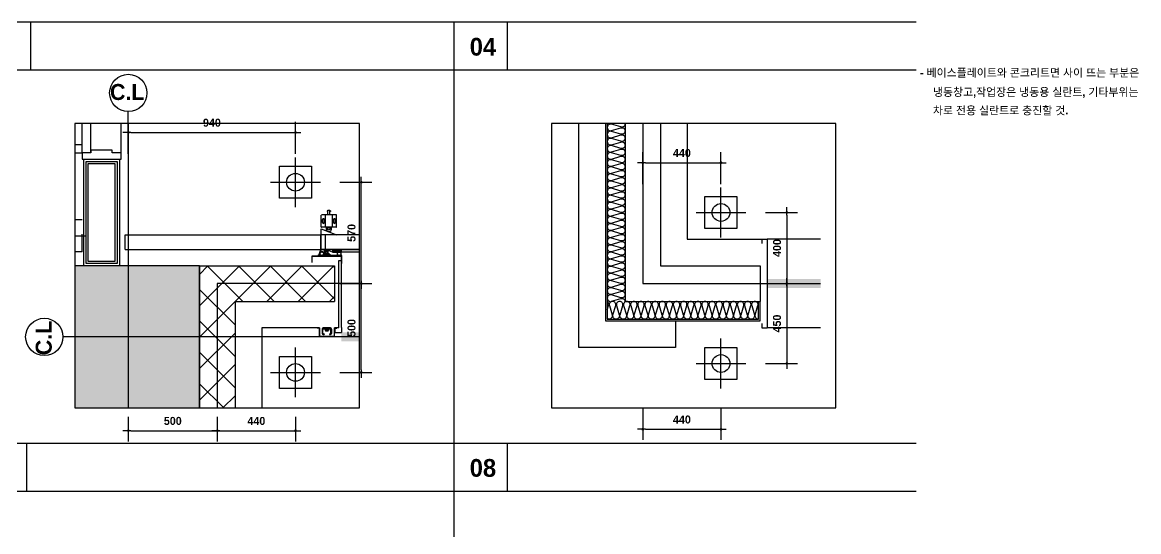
# Model space of a CAD drawing. Extents: x 300 to 49993, y 307 to 8617.
# Drawn here: x 31114 to 37393, y 4821 to 7687 of the extents above; entities that cross this region are included whole.
import ezdxf
from ezdxf.enums import TextEntityAlignment as Align

# ---------------------------------------------------------------- set-up
doc = ezdxf.new("R2010")
doc.units = 0
doc.header["$LTSCALE"] = 400
doc.header["$MEASUREMENT"] = 0
doc.header["$PDSIZE"] = -5
for name, pattern in [('CEN', [62, 60, -1, 0, -1]), ('HID', [0.5, 0.25, -0.25]), ('XR-평면도$0$DIVIDE', [1.25, 0.5, -0.25, 0, -0.25, 0, -0.25]), ('XR-평면도$0$HA01', [1.5, 0.75, -0.75])]:
    doc.linetypes.add(name, pattern=pattern)
doc.layers.get('Defpoints').update_dxf_attribs({"color": 161, "linetype": 'CONTINUOUS'})
for name, color, linetype in [('$RECOVER_210316183841-0', 7, 'CONTINUOUS'), ('0DOOR', 4, 'CONTINUOUS'), ('0FURN1', 8, 'HID'), ('0INSL2', 8, 'CONTINUOUS'), ('3BLOC', 3, 'CONTINUOUS'), ('AA-BOLLARD', 6, 'CONTINUOUS'), ('AA-STEL-1', 3, 'CONTINUOUS'), ('CEN', 1, 'CEN'), ('COL', 2, 'CONTINUOUS'), ('col-so', 253, 'CONTINUOUS'), ('DIM', 7, 'CONTINUOUS'), ('ELE2', 4, 'CONTINUOUS'), ('HAT', 5, 'CONTINUOUS'), ('sdim', 4, 'CONTINUOUS'), ('SGB', 6, 'CONTINUOUS'), ('SYM', 7, 'CONTINUOUS'), ('T1', 2, 'CONTINUOUS'), ('TEXT', 3, 'CONTINUOUS'), ('지하저온단열(내벽100)', 171, 'CONTINUOUS'), ('충돌방지대', 6, 'CONTINUOUS')]:
    doc.layers.add(name, color=color, linetype=linetype)
doc.layers.add('K', color=161, linetype='CONTINUOUS', plot=False)
doc.styles.add('2020음성 1차', font='나눔고딕Bold.ttf')
doc.dimstyles.new('NDIM(SUB)', dxfattribs={"dimscale": 100, "dimtxt": 1.5, "dimasz": 0.5, "dimexe": 2, "dimexo": 2, "dimgap": 1, "dimtad": 1, "dimdec": 0, "dimdsep": 46, "dimlunit": 6, "dimtxsty": '2020음성 1차', "dimblk1": '_RXDOT', "dimblk2": '_RXDOT', "dimsah": 1, "dimcen": 3, "dimdle": 3, "dimclrd": 7, "dimclre": 7, "dimclrt": 3, "dimadec": 0, "dimazin": 0, "dimtfac": 1, "dimtdec": 0, "dimtix": 1, "dimtmove": 2, "dimatfit": 3, "dimfxl": 1, "dimtolj": 1, "dimtzin": 0, "dimarcsym": 0})

# ---------------------------------------------------------------- blocks, each defined once
blk = doc.blocks.new('_RXDOT')
at = {"layer": '$RECOVER_210316183841-0', "color": 0, "linetype": 'ByBlock'}
blk.add_line((-1, 0), (2, 0), dxfattribs=at)
at = {"layer": '$RECOVER_210316183841-0', "color": 0, "linetype": 'ByBlock', "const_width": 0.5}
blk.add_lwpolyline([(-0.25, 0, 1), (0.25, 0, 1)], format="xyb", close=True, dxfattribs=at)
blk = doc.blocks.new('*D71')
at = {"layer": 'Defpoints', "color": 0}
for p in [(32210.3, 5527.2), (32650.6, 5527.2), (32650.6, 5389.2)]:
    blk.add_point(p, dxfattribs=at)
at = {"layer": 'DIM', "color": 7, "lineweight": -2}
for p, q in [((32210.3, 5467.2), (32210.3, 5329.2)), ((32650.6, 5467.2), (32650.6, 5329.2)), ((32225.3, 5389.2), (32635.6, 5389.2))]:
    blk.add_line(p, q, dxfattribs=at)
at = {"layer": 'DIM', "color": 7, "linetype": 'ByBlock', "lineweight": -2, "xscale": 15, "yscale": 15, "zscale": 15, "rotation": 180}
blk.add_blockref('_RXDOT', (32210.3, 5389.2), dxfattribs=at)
at = {"layer": 'DIM', "color": 7, "linetype": 'ByBlock', "lineweight": -2, "xscale": 15, "yscale": 15, "zscale": 15}
blk.add_blockref('_RXDOT', (32650.6, 5389.2), dxfattribs=at)
at = {"layer": 'DIM', "color": 3, "insert": (32430.4, 5443.9), "char_height": 45, "attachment_point": 5, "style": '2020음성 1차'}
blk.add_mtext('\\A1;440', dxfattribs=at)
blk = doc.blocks.new('*D72')
at = {"layer": 'Defpoints', "color": 0}
for p in [(32840.6, 6217.2), (33020.6, 6217.2), (32840.6, 5717.2)]:
    blk.add_point(p, dxfattribs=at)
at = {"layer": 'DIM', "color": 7, "lineweight": -2}
for p, q in [((32900.6, 6217.2), (33080.6, 6217.2)), ((33020.6, 5732.2), (33020.6, 6202.2)), ((32900.6, 5717.2), (33080.6, 5717.2))]:
    blk.add_line(p, q, dxfattribs=at)
at = {"layer": 'DIM', "color": 7, "linetype": 'ByBlock', "lineweight": -2, "xscale": 15, "yscale": 15, "zscale": 15}
for p, rotation in [((33020.6, 6217.2), 90), ((33020.6, 5717.2), 270)]:
    blk.add_blockref('_RXDOT', p, dxfattribs=dict(at, rotation=rotation))
at = {"layer": 'DIM', "color": 3, "insert": (32965.9, 5967.2), "char_height": 45, "attachment_point": 5, "rotation": 90, "style": '2020음성 1차'}
blk.add_mtext('\\A1;500', dxfattribs=at)
blk = doc.blocks.new('*D73')
at = {"layer": 'Defpoints', "color": 0}
for p in [(32840.6, 6787.2), (33020.6, 6787.2), (32840.6, 6217.2)]:
    blk.add_point(p, dxfattribs=at)
at = {"layer": 'DIM', "color": 7, "lineweight": -2}
for p, q in [((32900.6, 6787.2), (33080.6, 6787.2)), ((33020.6, 6232.2), (33020.6, 6772.2)), ((32900.6, 6217.2), (33080.6, 6217.2))]:
    blk.add_line(p, q, dxfattribs=at)
at = {"layer": 'DIM', "color": 7, "linetype": 'ByBlock', "lineweight": -2, "xscale": 15, "yscale": 15, "zscale": 15}
for p, rotation in [((33020.6, 6787.2), 90), ((33020.6, 6217.2), 270)]:
    blk.add_blockref('_RXDOT', p, dxfattribs=dict(at, rotation=rotation))
at = {"layer": 'DIM', "color": 3, "insert": (32965.9, 6502.2), "char_height": 45, "attachment_point": 5, "rotation": 90, "style": '2020음성 1차'}
blk.add_mtext('\\A1;570', dxfattribs=at)
blk = doc.blocks.new('*D74')
at = {"layer": 'Defpoints', "color": 0}
for p in [(31710.3, 5527.2), (32210.3, 5527.2), (32210.3, 5389.2)]:
    blk.add_point(p, dxfattribs=at)
at = {"layer": 'DIM', "color": 7, "lineweight": -2}
for p, q in [((31710.3, 5467.2), (31710.3, 5329.2)), ((32210.3, 5467.2), (32210.3, 5329.2)), ((31725.3, 5389.2), (32195.3, 5389.2))]:
    blk.add_line(p, q, dxfattribs=at)
at = {"layer": 'DIM', "color": 7, "linetype": 'ByBlock', "lineweight": -2, "xscale": 15, "yscale": 15, "zscale": 15, "rotation": 180}
blk.add_blockref('_RXDOT', (31710.3, 5389.2), dxfattribs=at)
at = {"layer": 'DIM', "color": 7, "linetype": 'ByBlock', "lineweight": -2, "xscale": 15, "yscale": 15, "zscale": 15}
blk.add_blockref('_RXDOT', (32210.3, 5389.2), dxfattribs=at)
at = {"layer": 'DIM', "color": 3, "insert": (31960.3, 5444), "char_height": 45, "attachment_point": 5, "style": '2020음성 1차'}
blk.add_mtext('\\A1;500', dxfattribs=at)
blk = doc.blocks.new('*D75')
at = {"layer": 'Defpoints', "color": 0}
for p in [(32650.6, 7067.2), (31710.3, 6887.2), (32650.6, 6887.2)]:
    blk.add_point(p, dxfattribs=at)
at = {"layer": 'DIM', "color": 7, "lineweight": -2}
for p, q in [((31710.3, 6947.2), (31710.3, 7127.2)), ((32650.6, 6947.2), (32650.6, 7127.2)), ((31725.3, 7067.2), (32635.6, 7067.2))]:
    blk.add_line(p, q, dxfattribs=at)
at = {"layer": 'DIM', "color": 7, "linetype": 'ByBlock', "lineweight": -2, "xscale": 15, "yscale": 15, "zscale": 15, "rotation": 180}
blk.add_blockref('_RXDOT', (31710.3, 7067.2), dxfattribs=at)
at = {"layer": 'DIM', "color": 7, "linetype": 'ByBlock', "lineweight": -2, "xscale": 15, "yscale": 15, "zscale": 15}
blk.add_blockref('_RXDOT', (32650.6, 7067.2), dxfattribs=at)
at = {"layer": 'DIM', "color": 3, "insert": (32180.4, 7122.1), "char_height": 45, "attachment_point": 5, "style": '2020음성 1차'}
blk.add_mtext('\\A1;940', dxfattribs=at)
blk = doc.blocks.new('*D76')
at = {"layer": 'Defpoints', "color": 0}
for p in [(34604.3, 5577.2), (35043.9, 5577.2), (35043.9, 5397.2)]:
    blk.add_point(p, dxfattribs=at)
at = {"layer": 'DIM', "color": 7, "lineweight": -2}
for p, q in [((34604.3, 5517.2), (34604.3, 5337.2)), ((35043.9, 5517.2), (35043.9, 5337.2)), ((34619.3, 5397.2), (35028.9, 5397.2))]:
    blk.add_line(p, q, dxfattribs=at)
at = {"layer": 'DIM', "color": 7, "linetype": 'ByBlock', "lineweight": -2, "xscale": 15, "yscale": 15, "zscale": 15, "rotation": 180}
blk.add_blockref('_RXDOT', (34604.3, 5397.2), dxfattribs=at)
at = {"layer": 'DIM', "color": 7, "linetype": 'ByBlock', "lineweight": -2, "xscale": 15, "yscale": 15, "zscale": 15}
blk.add_blockref('_RXDOT', (35043.9, 5397.2), dxfattribs=at)
at = {"layer": 'DIM', "color": 3, "insert": (34824.1, 5451.9), "char_height": 45, "attachment_point": 5, "style": '2020음성 1차'}
blk.add_mtext('\\A1;440', dxfattribs=at)
blk = doc.blocks.new('*D77')
at = {"layer": 'Defpoints', "color": 0}
for p in [(35233.9, 6217.2), (35233.9, 5767.2), (35413.9, 5767.2)]:
    blk.add_point(p, dxfattribs=at)
at = {"layer": 'DIM', "color": 7, "lineweight": -2}
for p, q in [((35293.9, 6217.2), (35473.9, 6217.2)), ((35413.9, 6202.2), (35413.9, 5782.2)), ((35293.9, 5767.2), (35473.9, 5767.2))]:
    blk.add_line(p, q, dxfattribs=at)
at = {"layer": 'DIM', "color": 7, "linetype": 'ByBlock', "lineweight": -2, "xscale": 15, "yscale": 15, "zscale": 15}
for p, rotation in [((35413.9, 6217.2), 90), ((35413.9, 5767.2), 270)]:
    blk.add_blockref('_RXDOT', p, dxfattribs=dict(at, rotation=rotation))
at = {"layer": 'DIM', "color": 3, "insert": (35359.2, 5992.2), "char_height": 45, "attachment_point": 5, "rotation": 90, "style": '2020음성 1차'}
blk.add_mtext('\\A1;450', dxfattribs=at)
blk = doc.blocks.new('*D78')
at = {"layer": 'Defpoints', "color": 0}
for p in [(35233.9, 6617.2), (35233.9, 6217.2), (35413.9, 6217.2)]:
    blk.add_point(p, dxfattribs=at)
at = {"layer": 'DIM', "color": 7, "lineweight": -2}
for p, q in [((35293.9, 6617.2), (35473.9, 6617.2)), ((35413.9, 6602.2), (35413.9, 6232.2)), ((35293.9, 6217.2), (35473.9, 6217.2))]:
    blk.add_line(p, q, dxfattribs=at)
at = {"layer": 'DIM', "color": 7, "linetype": 'ByBlock', "lineweight": -2, "xscale": 15, "yscale": 15, "zscale": 15}
for p, rotation in [((35413.9, 6617.2), 90), ((35413.9, 6217.2), 270)]:
    blk.add_blockref('_RXDOT', p, dxfattribs=dict(at, rotation=rotation))
at = {"layer": 'DIM', "color": 3, "insert": (35359.3, 6417.2), "char_height": 45, "attachment_point": 5, "rotation": 90, "style": '2020음성 1차'}
blk.add_mtext('\\A1;400', dxfattribs=at)
blk = doc.blocks.new('*D79')
at = {"layer": 'Defpoints', "color": 0}
for p in [(35043.9, 6897.2), (34604.3, 6717.2), (35043.9, 6717.2)]:
    blk.add_point(p, dxfattribs=at)
at = {"layer": 'DIM', "color": 7, "lineweight": -2}
for p, q in [((34604.3, 6777.2), (34604.3, 6957.2)), ((35043.9, 6777.2), (35043.9, 6957.2)), ((34619.3, 6897.2), (35028.9, 6897.2))]:
    blk.add_line(p, q, dxfattribs=at)
at = {"layer": 'DIM', "color": 7, "linetype": 'ByBlock', "lineweight": -2, "xscale": 15, "yscale": 15, "zscale": 15, "rotation": 180}
blk.add_blockref('_RXDOT', (34604.3, 6897.2), dxfattribs=at)
at = {"layer": 'DIM', "color": 7, "linetype": 'ByBlock', "lineweight": -2, "xscale": 15, "yscale": 15, "zscale": 15}
blk.add_blockref('_RXDOT', (35043.9, 6897.2), dxfattribs=at)
at = {"layer": 'DIM', "color": 3, "insert": (34824.1, 6951.9), "char_height": 45, "attachment_point": 5, "style": '2020음성 1차'}
blk.add_mtext('\\A1;440', dxfattribs=at)
blk = doc.blocks.new('b01')
at = {"layer": 'AA-BOLLARD', "color": 5}
blk.add_lwpolyline([(0, 180), (180, 180), (180, 0), (0, 0), (0, 180)], dxfattribs=at)
at = {"layer": 'AA-BOLLARD'}
blk.add_circle((90, 90), 50, dxfattribs=at)

msp = doc.modelspace()

# ---------------------------------------------------------------- hatches: boundary and pattern name
at = {"layer": 'col-so', "transparency": 33554687}
h = msp.add_hatch(color=256, dxfattribs=at)
h.dxf.hatch_style = 1
h.paths.add_polyline_path([(32110.3, 6317.2), (31410.3, 6317.2), (31410.3, 5517.2), (32110.3, 5517.2)])

# ---------------------------------------------------------------- linework, layer by layer
at = {"layer": '0DOOR'}
for p, q in [((31450.3, 6952.2), (31450.3, 7117.2)), ((31500.3, 6952.2), (31500.3, 7117.2)), ((31670.3, 6952.2), (31670.3, 7117.2))]:
    msp.add_line(p, q, dxfattribs=at)
at = {"layer": '0DOOR', "color": 8}
for p, q in [((32795.5, 6540.9), (32795.5, 6602)), ((32879.4, 6603.6), (32797.1, 6603.6)), ((32818.5, 6540.9), (32818.5, 6603.6)), ((32828.4, 6625.6), (32828.4, 6623.1)), ((32832.5, 6625.6), (32828.4, 6625.6)), ((32832.5, 6623.1), (32828.4, 6623.1)), ((32832.5, 6603.6), (32832.5, 6628.3)), ((32844, 6628.3), (32832.5, 6628.3)), ((32844, 6603.6), (32844, 6628.3)), ((32848.2, 6625.6), (32844, 6625.6)), ((32848.2, 6623.1), (32844, 6623.1)), ((32848.2, 6625.6), (32848.2, 6623.1)), ((32858, 6540.9), (32858, 6603.6)), ((32881.1, 6540.9), (32881.1, 6602)), ((32795.5, 6535.3), (32795.5, 6540.9)), ((32879.4, 6533.7), (32797.1, 6533.7)), ((32802, 6561.2), (32802, 6576.9)), ((32812.7, 6561.2), (32812.7, 6576.9)), ((32818.5, 6533.7), (32818.5, 6540.9)), ((32828, 6530.6), (32828, 6533.7)), ((32848.6, 6530.6), (32848.6, 6533.7)), ((32858, 6533.7), (32858, 6540.9)), ((32863.8, 6561.2), (32863.8, 6576.9)), ((32874.5, 6561.2), (32874.5, 6576.9)), ((32881.1, 6535.3), (32881.1, 6540.9)), ((31693.2, 6409.7), (31693.2, 6492.1)), ((31693.2, 6492.1), (32793.5, 6492.1)), ((33010.3, 6492.1), (32793.5, 6492.1)), ((32793.5, 6409.7), (32793.5, 6492.1)), ((33010.3, 6491.4), (32793.5, 6491.4)), ((32794.1, 6410.4), (32794.1, 6492.1)), ((32795.9, 6525), (32881.5, 6492.1)), ((32795.9, 6492.1), (32795.9, 6525)), ((32818.8, 6410.4), (32818.8, 6491.4)), ((31693.2, 6409.7), (32791.8, 6409.7)), ((32791.9, 6418), (32791.9, 6409.7)), ((32793.4, 6418), (32791.9, 6418)), ((32793.4, 6418), (32793.4, 6409.7)), ((32793.5, 6409.7), (33010.3, 6409.7)), ((32794.1, 6410.4), (33010.3, 6410.4)), ((32858.6, 6393.9), (32831.3, 6405.5)), ((32858.6, 6409.7), (32858.6, 6397.2)), ((32860.3, 6398.8), (32860.3, 6409.7)), ((32903.9, 6401.3), (32903.9, 6409.7)), ((32909.7, 6409.6), (32905, 6409.6)), ((32905, 6409.6), (32905, 6407)), ((32905, 6407), (32906.2, 6407)), ((32906.2, 6407), (32906.2, 6407.9)), ((32906.2, 6407.9), (32908.2, 6407.9)), ((32908, 6407.9), (32906.4, 6407.9)), ((32906.4, 6407.9), (32906.4, 6403.8)), ((32908, 6394.7), (32908, 6407.9)), ((32908.2, 6407.9), (32908.2, 6394.5)), ((32909.7, 6392.9), (32909.7, 6409.6)), ((32743.6, 6335.2), (32743.6, 6372.9)), ((32743.6, 6372.9), (32909.6, 6372.9)), ((32744.3, 6335.2), (32744.3, 6372.3)), ((32744.3, 6372.3), (32909, 6372.3)), ((32778.8, 6377.7), (32775.7, 6373)), ((32778.3, 6375), (32780.8, 6375)), ((32778.3, 6375), (32780.8, 6375)), ((32778.3, 6375), (32778.3, 6372.9)), ((32778.8, 6377.7), (32781.5, 6377.7)), ((32781.8, 6372.9), (32780.5, 6373.5)), ((32782.3, 6375), (32788.3, 6375.1)), ((32782.3, 6375), (32788.3, 6375.1)), ((32783.1, 6377.7), (32787.8, 6377.7)), ((32784.8, 6375), (32793, 6375)), ((32784.8, 6375), (32784.8, 6372.9)), ((32784.8, 6374.8), (32788.3, 6374.8)), ((32784.8, 6374.6), (32788.3, 6374.6)), ((32784.8, 6374.3), (32788.3, 6374.3)), ((32784.8, 6374.1), (32788.3, 6374.1)), ((32784.8, 6373.8), (32788.3, 6373.8)), ((32784.8, 6373.6), (32788.3, 6373.6)), ((32784.8, 6373.3), (32788.3, 6373.3)), ((32784.8, 6373.1), (32818.6, 6373)), ((32787.8, 6377.7), (32792.4, 6375)), ((32788.3, 6375.1), (32792.4, 6375)), ((32788.3, 6375.1), (32818.6, 6375)), ((32788.3, 6374.8), (32818.6, 6374.7)), ((32788.3, 6374.6), (32818.6, 6374.5)), ((32788.3, 6374.3), (32818.6, 6374.3)), ((32788.3, 6374.1), (32818.6, 6374)), ((32788.3, 6373.8), (32818.6, 6373.8)), ((32788.3, 6373.6), (32818.6, 6373.5)), ((32788.3, 6373.3), (32818.6, 6373.3)), ((32803.7, 6375), (32818.6, 6375)), ((32890.5, 6375), (32803.9, 6375)), ((32888.2, 6375.7), (32806.4, 6375.7)), ((32806.4, 6375.7), (32806.4, 6375)), ((32815.2, 6397), (32810.2, 6382.3)), ((32843.2, 6382.3), (32810.2, 6382.3)), ((32810.2, 6382.3), (32810.2, 6375.7)), ((32817, 6375.7), (32817, 6376.9)), ((32817, 6376.5), (32836.8, 6376.5)), ((32817.8, 6377.7), (32836, 6377.7)), ((32818.3, 6377.7), (32818.3, 6386)), ((32818.6, 6375), (32818.6, 6372.9)), ((32819.1, 6386.8), (32834.7, 6386.8)), ((32822.4, 6386), (32822.4, 6377.7)), ((32830.8, 6397), (32835.8, 6382.3)), ((32831.4, 6386), (32831.4, 6377.7)), ((32835.5, 6377.7), (32835.5, 6386)), ((32836.8, 6375.7), (32836.8, 6376.9)), ((32843.2, 6382.3), (32843.2, 6375.7)), ((32858.6, 6397.2), (32858.6, 6393.9)), ((32903.9, 6401.3), (32860.3, 6401.3)), ((32862.8, 6393.1), (32877.6, 6393.1)), ((32875.9, 6394.7), (32864.4, 6394.7)), ((32886.6, 6396.3), (32875.9, 6396.3)), ((32875.9, 6396.3), (32875.9, 6394.7)), ((32890.7, 6375), (32875.9, 6375)), ((32875.9, 6375), (32875.9, 6372.9)), ((32909.6, 6374.8), (32875.9, 6374.8)), ((32909.6, 6374.5), (32875.9, 6374.5)), ((32909.6, 6374.3), (32875.9, 6374.3)), ((32909.6, 6374), (32875.9, 6374)), ((32909.6, 6373.8), (32875.9, 6373.8)), ((32909.6, 6373.5), (32875.9, 6373.5)), ((32909.6, 6373.3), (32875.9, 6373.3)), ((32909.6, 6373), (32875.9, 6373)), ((32875.9, 6372.9), (32909.6, 6372.9)), ((32877.6, 6393.1), (32877.6, 6394.7)), ((32877.6, 6394.7), (32885, 6394.7)), ((32885, 6394.7), (32885, 6393.1)), ((32885, 6393.1), (32903.1, 6393.1)), ((32886.6, 6394.7), (32886.6, 6396.3)), ((32901.5, 6394.7), (32886.6, 6394.7)), ((32888.2, 6375.7), (32888.2, 6375)), ((32894.1, 6347.6), (32909, 6347.6)), ((32894.1, 5967.2), (32894.1, 6347.6)), ((32909.6, 6375), (32901.4, 6375)), ((32903.9, 6401.3), (32901.5, 6401.3)), ((32901.5, 6401.3), (32901.5, 6394.7)), ((32910.3, 6375.7), (32902.3, 6375.7)), ((32902.3, 6375.7), (32902.3, 6375)), ((32903.1, 6393.1), (32903.1, 6399.6)), ((32903.1, 6399.6), (32906.4, 6399.6)), ((32904.3, 6397.6), (32904.1, 6394.5)), ((32904.1, 6392.9), (32904.1, 6394.5)), ((32904.1, 6392.9), (32909.7, 6392.9)), ((32906, 6397.6), (32904.3, 6397.6)), ((32906, 6397.6), (32906.2, 6394.5)), ((32908.2, 6394.5), (32906.2, 6394.5)), ((32906.4, 6399.6), (32906.4, 6394.7)), ((32906.4, 6394.7), (32908, 6394.7)), ((32909, 5970.4), (32909, 6372.3)), ((32909.6, 6372.9), (32909.6, 6375)), ((32909.6, 5970.4), (32909.6, 6372.9)), ((33010.3, 6393.1), (32909.7, 6393.1)), ((32910.3, 6372.9), (32910.3, 6375.7)), ((32910.3, 6330.4), (32910.3, 6372.9)), ((32894.1, 5967.2), (32894.1, 6335.2)), ((32910.3, 6330.4), (32909.6, 6330.4)), ((32771.7, 5967.2), (32771.7, 5966.4)), ((32784.9, 5967.2), (32771.7, 5967.2)), ((32784.1, 5966.4), (32771.7, 5966.4)), ((32784.1, 5966.4), (32784.1, 5920.1)), ((32784.9, 5967.2), (32784.9, 5920.1)), ((32847.1, 5967.2), (32806.7, 5967.2)), ((32870, 5920.1), (32870, 5967.2)), ((32894.1, 5967.2), (32870, 5967.2)), ((32870.8, 5966.4), (32883.2, 5966.4)), ((32870.8, 5920.1), (32870.8, 5966.4)), ((32871.2, 5966.4), (32871.2, 5941.9)), ((32871.9, 5966.4), (32871.9, 5942.5)), ((32883.2, 5966.4), (32883.2, 5967.2)), ((32909, 5970.4), (32909, 5942.5)), ((32909.6, 5970.4), (32909.6, 5941.9)), ((32784.1, 5920.1), (32870.8, 5920.1)), ((32784.9, 5920.9), (32870, 5920.9)), ((32800.1, 5960.7), (32800.1, 5936.8)), ((32804.3, 5938.4), (32804.3, 5959)), ((32806.7, 5930.2), (32812.5, 5930.2)), ((32808.4, 5963.1), (32845.4, 5963.1)), ((32808.4, 5934.3), (32812.5, 5934.3)), ((32812.5, 5934.3), (32812.5, 5930.2)), ((32817, 5963.1), (32817, 5961.9)), ((32817, 5962.3), (32836.8, 5962.3)), ((32817.8, 5961.1), (32836, 5961.1)), ((32818.3, 5961.1), (32818.3, 5952.8)), ((32819.1, 5952), (32834.7, 5952)), ((32822.4, 5952.8), (32822.4, 5961.1)), ((32831.4, 5952.8), (32831.4, 5961.1)), ((32835.5, 5961.1), (32835.5, 5952.8)), ((32836.8, 5963.1), (32836.8, 5961.9)), ((32841.3, 5934.3), (32845.4, 5934.3)), ((32841.3, 5934.3), (32841.3, 5930.2)), ((32841.3, 5930.2), (32847.1, 5930.2)), ((32849.5, 5938.4), (32849.5, 5959)), ((32853.7, 5960.7), (32853.7, 5936.8)), ((32871.2, 5941.9), (32909.6, 5941.9)), ((32871.9, 5942.5), (32909, 5942.5))]:
    msp.add_line(p, q, dxfattribs=at)
at = {"layer": '0DOOR', "color": 4}
for p, q in [((35274.3, 6467.2), (35274.3, 6442.2)), ((35274.3, 6467.2), (35304.3, 6467.2)), ((35304.3, 6467.2), (35304.3, 5967.2)), ((35274.3, 5992.2), (35274.3, 5967.2)), ((35274.3, 5967.2), (35304.3, 5967.2))]:
    msp.add_line(p, q, dxfattribs=at)
at = {"layer": '0DOOR', "color": 8, "linetype": 'XR-평면도$0$HA01', "ltscale": 20}
for p, q in [((35604.3, 6467.2), (35304.3, 6467.2)), ((35604.3, 5967.2), (35304.3, 5967.2))]:
    msp.add_line(p, q, dxfattribs=at)
at = {"layer": '0DOOR'}
msp.add_lwpolyline([(31410.3, 6952.2), (31450.3, 6952.2), (31450.3, 6997.2), (31410.3, 6997.2)], dxfattribs=at)
msp.add_lwpolyline([(31670.3, 6917.2), (31670.3, 6952.2), (31620.3, 6952.2), (31620.3, 6967.2), (31500.3, 6967.2), (31500.3, 6952.2), (31450.3, 6952.2), (31450.3, 6917.2)], close=True, dxfattribs=at)
at = {"layer": '0DOOR', "color": 7, "linetype": 'XR-평면도$0$DIVIDE', "ltscale": 50, "const_width": 50}
for points in [[(35604.3, 6217.2), (35304.3, 6217.2)], [(32909, 5917.2), (33010.3, 5917.2)]]:
    msp.add_lwpolyline(points, dxfattribs=at)
at = {"layer": '0DOOR', "color": 8}
for centre, radius in [((32838.3, 6525.5), 7), ((32798.4, 6385.7), 9.88), ((32822.9, 6397), 4.53), ((32864.2, 6400.5), 0.823), ((32870.6, 6400.5), 0.823), ((32896, 6385.7), 9.88), ((32890.8, 6400.5), 0.823), ((32897.2, 6400.5), 0.823)]:
    msp.add_circle(centre, radius, dxfattribs=at)
for centre, radius, start, end in [((32802.1, 6602), 1.65, 90, 180), ((32879.4, 6602), 1.65, 0, 90), ((32797.1, 6535.3), 1.65, 180, 270), ((32807.4, 6576.9), 5.35, 0, 180), ((32807.4, 6561.2), 5.35, 180, 0), ((32838.3, 6525.5), 15.6, 148.63779, 31.36221), ((32838.5, 6531.5), 10.5, 174.80569, 228.85037), ((32838.1, 6531.5), 10.5, 311.14963, 5.19431), ((32869.1, 6576.9), 5.35, 0, 180), ((32869.1, 6561.2), 5.35, 180, 0), ((32879.4, 6535.3), 1.65, 270, 0), ((32743.4, 6410.9), 48.4, 329.36715, 358.65503), ((32743.4, 6411.1), 50, 328.90608, 358.44439), ((32822.9, 6397), 11.9, 327.54656, 213.8235), ((32827.1, 6364), 47.5, 152.14517, 168.45813), ((32827.4, 6363.9), 46.4, 152.54522, 168.74564), ((32798.4, 6385.7), 11.5, 7.43621, 190.11031), ((32798.5, 6385.2), 11.5, 187.43621, 241.93932), ((32798.5, 6385.2), 11.5, 298.06068, 10.11031), ((32823, 6393.3), 8.66, 25.32893, 154.57243), ((32817.8, 6376.9), 0.823, 90, 180), ((32819.1, 6386), 0.823, 90, 180), ((32819.1, 6378.5), 0.823, 180, 270), ((32821.5, 6386), 0.823, 0, 90), ((32821.5, 6378.5), 0.823, 270, 0), ((32823.2, 6386), 0.823, 90, 180), ((32823.2, 6378.5), 0.823, 180, 270), ((32830.6, 6386), 0.823, 0, 90), ((32830.6, 6378.5), 0.823, 270, 0), ((32832.2, 6386), 0.823, 90, 180), ((32832.2, 6378.5), 0.823, 180, 270), ((32834.7, 6386), 0.823, 0, 90), ((32834.7, 6378.5), 0.823, 270, 0), ((32836, 6376.9), 0.823, 0, 90), ((32862.8, 6397.2), 4.12, 180, 270), ((32864.4, 6398.8), 4.12, 180, 270), ((32895.9, 6385.2), 11.5, 169.88969, 241.93932), ((32896, 6385.7), 11.5, 349.88969, 172.56379), ((32895.9, 6385.2), 11.5, 298.06068, 352.56379), ((32903.9, 6403.8), 2.47, 270, 0), ((32806.7, 5960.7), 6.59, 90, 180), ((32847.1, 5960.7), 6.59, 0, 90), ((32806.7, 5936.8), 6.59, 180, 270), ((32808.4, 5959), 4.12, 90, 180), ((32808.4, 5938.4), 4.12, 180, 270), ((32817.8, 5961.9), 0.823, 180, 270), ((32819.1, 5960.2), 0.823, 90, 180), ((32819.1, 5952.8), 0.823, 180, 270), ((32821.5, 5960.2), 0.823, 0, 90), ((32821.5, 5952.8), 0.823, 270, 0), ((32823.2, 5960.2), 0.823, 90, 180), ((32823.2, 5952.8), 0.823, 180, 270), ((32830.6, 5960.2), 0.823, 0, 90), ((32830.6, 5952.8), 0.823, 270, 0), ((32832.2, 5960.2), 0.823, 90, 180), ((32832.2, 5952.8), 0.823, 180, 270), ((32834.7, 5960.2), 0.823, 0, 90), ((32834.7, 5952.8), 0.823, 270, 0), ((32836, 5961.9), 0.823, 270, 0), ((32845.4, 5959), 4.12, 0, 90), ((32845.4, 5938.4), 4.12, 270, 0), ((32847.1, 5936.8), 6.59, 270, 0)]:
    msp.add_arc(centre, radius, start, end, dxfattribs=at)
at = {"layer": '0FURN1'}
for p, q in [((31450.3, 6575.2), (31410.3, 6575.2)), ((31450.3, 6395.2), (31450.3, 6575.2)), ((31410.3, 6485.2), (31470.3, 6485.2)), ((31450.3, 6395.2), (31410.3, 6395.2))]:
    msp.add_line(p, q, dxfattribs=at)
at = {"layer": '0INSL2'}
for p, q in [((34854.3, 7117.2), (34854.3, 6467.2)), ((34854.3, 6467.2), (35274.3, 6467.2)), ((32771.7, 5967.2), (32460.3, 5967.2)), ((32460.3, 5967.2), (32460.3, 5517.2))]:
    msp.add_line(p, q, dxfattribs=at)
at = {"layer": '3BLOC'}
for p, q in [((34504.3, 7117.2), (34504.3, 6117.2)), ((34704.3, 7117.2), (34704.3, 6317.2)), ((32110.3, 6317.2), (32110.3, 5517.2)), ((32110.3, 6317.2), (32870.3, 6317.2)), ((32870.3, 6317.2), (32870.3, 6117.2)), ((34704.3, 6317.2), (35264.3, 6317.2)), ((35264.3, 6317.2), (35264.3, 6117.2)), ((32310.3, 6117.2), (32310.3, 5517.2)), ((32310.3, 6117.2), (32870.3, 6117.2)), ((34504.3, 6117.2), (35264.3, 6117.2))]:
    msp.add_line(p, q, dxfattribs=at)
at = {"layer": 'AA-STEL-1', "color": 1}
for p, q in [((32650.6, 6647.2), (32650.6, 6927.2)), ((32510.6, 6787.2), (32790.6, 6787.2)), ((35043.9, 6477.2), (35043.9, 6757.2)), ((34903.9, 6617.2), (35183.9, 6617.2)), ((35043.9, 5627.2), (35043.9, 5907.2)), ((32650.6, 5577.2), (32650.6, 5857.2)), ((32510.6, 5717.2), (32790.6, 5717.2)), ((34903.9, 5767.2), (35183.9, 5767.2))]:
    msp.add_line(p, q, dxfattribs=at)
at = {"layer": 'CEN'}
for p, q in [((31710.3, 7117.2), (31710.3, 5517.2)), ((33010.3, 5917.2), (31410.3, 5917.2))]:
    msp.add_line(p, q, dxfattribs=at)
at = {"layer": 'CEN', "linetype": 'CEN'}
for p, q in [((34604.3, 7117.2), (34604.3, 6217.2)), ((32210.3, 6217.2), (32210.3, 5517.2)), ((33010.3, 6217.2), (32210.3, 6217.2)), ((34604.3, 6217.2), (35604.3, 6217.2))]:
    msp.add_line(p, q, dxfattribs=at)
at = {"layer": 'COL'}
msp.add_lwpolyline([(31410.3, 5517.2), (32110.3, 5517.2), (32110.3, 6317.2), (31410.3, 6317.2)], dxfattribs=at)
at = {"layer": 'ELE2'}
for p, q in [((31160.3, 7687.2), (31160.3, 7417.2)), ((33840.4, 7687.2), (33840.4, 7417.2)), ((31137.7, 5317.2), (31137.7, 5047.2)), ((33840.4, 5317.2), (33840.4, 5047.2))]:
    msp.add_line(p, q, dxfattribs=at)
at = {"layer": 'HAT'}
for p, q in [((32335.2, 6317.2), (32110.3, 6092.3)), ((32158.4, 6317.2), (32110.3, 6269.1)), ((32154.1, 6317.2), (32354.1, 6117.2)), ((32512, 6317.2), (32312, 6117.2)), ((32330.9, 6317.2), (32530.9, 6117.2)), ((32688.8, 6317.2), (32488.8, 6117.2)), ((32507.6, 6317.2), (32707.6, 6117.2)), ((32865.5, 6317.2), (32665.5, 6117.2)), ((32684.4, 6317.2), (32870.3, 6131.4)), ((32861.2, 6317.2), (32870.3, 6308.2)), ((32110.3, 6184.3), (32310.3, 5984.3)), ((32310.3, 6115.5), (32110.3, 5915.5)), ((32870.3, 6145.2), (32842.3, 6117.2)), ((32110.3, 6007.5), (32310.3, 5807.5)), ((32310.3, 5938.8), (32110.3, 5738.8)), ((32110.3, 5830.7), (32310.3, 5630.7)), ((32310.3, 5762), (32110.3, 5562)), ((32110.3, 5653.9), (32247, 5517.2)), ((32310.3, 5585.2), (32242.3, 5517.2))]:
    msp.add_line(p, q, dxfattribs=at)
at = {"layer": 'K', "ltscale": 10}
for points in [[(31410.3, 5517.2), (33010.3, 5517.2), (33010.3, 7117.2), (31410.3, 7117.2)], [(34090.4, 5517.2), (35690.4, 5517.2), (35690.4, 7117.2), (34090.4, 7117.2)]]:
    msp.add_lwpolyline(points, close=True, dxfattribs=at)
at = {"layer": 'sdim'}
for points in [[(36142.4, 7687.2), (25500, 7687.2)], [(33540.4, 7687.2), (33540.4, 307.2)], [(36142.4, 7417.2), (25500, 7417.2)], [(36142.4, 5317.2), (25500, 5317.2)], [(36142.4, 5047.2), (25500, 5047.2)]]:
    msp.add_lwpolyline(points, dxfattribs=at)
at = {"layer": 'SGB'}
for points in [[(31660.3, 6317.2), (31460.3, 6317.2), (31460.3, 6917.2), (31660.3, 6917.2)], [(31647.8, 6329.7), (31472.8, 6329.7), (31472.8, 6904.7), (31647.8, 6904.7)], [(31635.3, 6342.2), (31485.3, 6342.2), (31485.3, 6892.2), (31635.3, 6892.2)]]:
    msp.add_lwpolyline(points, close=True, dxfattribs=at)
at = {"layer": 'SYM'}
for points in [[(31710.3, 7117.2), (31710.3, 7184.7, -1), (31710.3, 7394.7, -1), (31710.3, 7184.7)], [(31410.3, 5917.2), (31342.8, 5917.2, -1), (31132.8, 5917.2, -1), (31342.8, 5917.2)]]:
    msp.add_lwpolyline(points, format="xyb", dxfattribs=at)
at = {"layer": '지하저온단열(내벽100)'}
for p, q in [((34394.3, 7117.2), (34394.3, 6007.2)), ((34404.3, 7117.2), (34404.3, 6017.2)), ((35254.3, 6017.2), (35254.3, 6117.2)), ((35264.3, 6007.2), (35264.3, 6117.2)), ((34394.3, 6007.2), (35264.3, 6007.2)), ((34404.3, 6017.2), (35254.3, 6017.2))]:
    msp.add_line(p, q, dxfattribs=at)
at = {"layer": '지하저온단열(내벽100)', "linetype": 'ByBlock'}
for points in [[(34504.2, 7117.2, -0.018897), (34504.3, 7115.8, -0.509267), (34480, 7098.2), (34428.5, 7113.5, 0.509267), (34404.3, 7095.8, 0.509267), (34428.5, 7078.2), (34480, 7093.5, -0.509267), (34504.3, 7075.8, -0.509267), (34480, 7058.1), (34428.5, 7073.5, 0.509267), (34404.3, 7055.8, 0.509267), (34428.5, 7038.1), (34480, 7053.5, -0.509267), (34504.3, 7035.8, -0.509267), (34480, 7018.1), (34428.5, 7033.4, 0.509267), (34404.3, 7015.8, 0.509267), (34428.5, 6998.1), (34480, 7013.4, -0.509267), (34504.3, 6995.8, -0.509267), (34480, 6978.1), (34428.5, 6993.4, 0.509267), (34404.3, 6975.8, 0.509267), (34428.5, 6958.1), (34480, 6973.4, -0.509267), (34504.3, 6955.8, -0.509267), (34480, 6938.1), (34428.5, 6953.4, 0.509267), (34404.3, 6935.7, 0.509267), (34428.5, 6918.1), (34480, 6933.4, -0.509267), (34504.3, 6915.7, -0.509267), (34480, 6898.1), (34428.5, 6913.4, 0.509267), (34404.3, 6895.7, 0.509267), (34428.5, 6878.1), (34480, 6893.4, -0.509267), (34504.3, 6875.7, -0.509267), (34480, 6858), (34428.5, 6873.4, 0.509267), (34404.3, 6855.7, 0.509267), (34428.5, 6838), (34480, 6853.4, -0.509267), (34504.3, 6835.7, -0.509267), (34480, 6818), (34428.5, 6833.3, 0.509267), (34404.3, 6815.7, 0.509267), (34428.5, 6798), (34480, 6813.3, -0.509267), (34504.3, 6795.7, -0.509267), (34480, 6778), (34428.5, 6793.3, 0.509267), (34404.3, 6775.7, 0.509267), (34428.5, 6758), (34480, 6773.3, -0.509267), (34504.3, 6755.7, -0.509267), (34480, 6738), (34428.5, 6753.3, 0.509267), (34404.3, 6735.6, 0.509267), (34428.5, 6718), (34480, 6733.3, -0.509267), (34504.3, 6715.6, -0.509267), (34480, 6698), (34428.5, 6713.3, 0.509267), (34404.3, 6695.6, 0.509267), (34428.5, 6678), (34480, 6693.3, -0.509267), (34504.3, 6675.6, -0.509267), (34480, 6657.9), (34428.5, 6673.3, 0.509267), (34404.3, 6655.6, 0.509267), (34428.5, 6637.9), (34480, 6653.3, -0.509267), (34504.3, 6635.6, -0.509267), (34480, 6617.9), (34428.5, 6633.2, 0.509267), (34404.3, 6615.6, 0.509267), (34428.5, 6597.9), (34480, 6613.2, -0.509267), (34504.3, 6595.6, -0.509267), (34480, 6577.9), (34428.5, 6593.2, 0.509267), (34404.3, 6575.6, 0.509267), (34428.5, 6557.9), (34480, 6573.2, -0.509267), (34504.3, 6555.6, -0.509267), (34480, 6537.9), (34428.5, 6553.2, 0.509267), (34404.3, 6535.5, 0.509267), (34428.5, 6517.9), (34480, 6533.2, -0.509267), (34504.3, 6515.5, -0.509267), (34480, 6497.9), (34428.5, 6513.2, 0.509267), (34404.3, 6495.5, 0.509267), (34428.5, 6477.9), (34480, 6493.2, -0.509267), (34504.3, 6475.5, -0.509267), (34480, 6457.8), (34428.5, 6473.2, 0.509267), (34404.3, 6455.5, 0.509267), (34428.5, 6437.8), (34480, 6453.2, -0.509267), (34504.3, 6435.5, -0.509267), (34480, 6417.8), (34428.5, 6433.1, 0.509267), (34404.3, 6415.5, 0.509267), (34428.5, 6397.8), (34480, 6413.1, -0.509267), (34504.3, 6395.5, -0.509267), (34480, 6377.8), (34428.5, 6393.1, 0.509267), (34404.3, 6375.5, 0.509267), (34428.5, 6357.8), (34480, 6373.1, -0.509267), (34504.3, 6355.5, -0.509267), (34480, 6337.8), (34428.5, 6353.1, 0.509267), (34404.3, 6335.4, 0.509267), (34428.5, 6317.8), (34480, 6333.1, -0.509267), (34504.3, 6315.4, -0.509267), (34480, 6297.8), (34428.5, 6313.1, 0.509267), (34404.3, 6295.4, 0.509267), (34428.5, 6277.8), (34480, 6293.1, -0.509267), (34504.3, 6275.4, -0.509267), (34480, 6257.7), (34428.5, 6273.1, 0.509267), (34404.3, 6255.4, 0.509267), (34428.5, 6237.7), (34480, 6253.1, -0.509267), (34504.3, 6235.4, -0.509267), (34480, 6217.7), (34428.5, 6233, 0.509267), (34404.3, 6215.4, 0.509267), (34428.5, 6197.7), (34480, 6213, -0.509267), (34504.3, 6195.4, -0.509267), (34480, 6177.7), (34428.5, 6193, 0.509267), (34404.3, 6175.4, 0.509267), (34428.5, 6157.7), (34480, 6173, -0.509267), (34504.3, 6155.4, -0.509267), (34480, 6137.7), (34428.5, 6153, 0.509267), (34404.3, 6135.3, 0.350663), (34418.7, 6117.2)], [(35254.3, 6017.2, -0.509267), (35254.3, 6017.2, -0.509267), (35236.6, 6041.5), (35251.9, 6093, 0.509267), (35234.3, 6117.2, 0.509267), (35216.6, 6093), (35231.9, 6041.5, -0.509267), (35214.3, 6017.2, -0.509267), (35196.6, 6041.5), (35211.9, 6093, 0.509267), (35194.2, 6117.2, 0.509267), (35176.6, 6093), (35191.9, 6041.5, -0.509267), (35174.2, 6017.2, -0.509267), (35156.6, 6041.5), (35171.9, 6093, 0.509267), (35154.2, 6117.2, 0.509267), (35136.6, 6093), (35151.9, 6041.5, -0.509267), (35134.2, 6017.2, -0.509267), (35116.5, 6041.5), (35131.9, 6093, 0.509267), (35114.2, 6117.2, 0.509267), (35096.5, 6093), (35111.9, 6041.5, -0.509267), (35094.2, 6017.2, -0.509267), (35076.5, 6041.5), (35091.8, 6093, 0.509267), (35074.2, 6117.2, 0.509267), (35056.5, 6093), (35071.8, 6041.5, -0.509267), (35054.2, 6017.2, -0.509267), (35036.5, 6041.5), (35051.8, 6093, 0.509267), (35034.2, 6117.2, 0.509267), (35016.5, 6093), (35031.8, 6041.5, -0.509267), (35014.2, 6017.2, -0.509267), (34996.5, 6041.5), (35011.8, 6093, 0.509267), (34994.1, 6117.2, 0.509267), (34976.5, 6093), (34991.8, 6041.5, -0.509267), (34974.1, 6017.2, -0.509267), (34956.5, 6041.5), (34971.8, 6093, 0.509267), (34954.1, 6117.2, 0.509267), (34936.5, 6093), (34951.8, 6041.5, -0.509267), (34934.1, 6017.2, -0.509267), (34916.4, 6041.5), (34931.8, 6093, 0.509267), (34914.1, 6117.2, 0.509267), (34896.4, 6093), (34911.8, 6041.5, -0.509267), (34894.1, 6017.2, -0.509267), (34876.4, 6041.5), (34891.7, 6093, 0.509267), (34874.1, 6117.2, 0.509267), (34856.4, 6093), (34871.7, 6041.5, -0.509267), (34854.1, 6017.2, -0.509267), (34836.4, 6041.5), (34851.7, 6093, 0.509267), (34834.1, 6117.2, 0.509267), (34816.4, 6093), (34831.7, 6041.5, -0.509267), (34814.1, 6017.2, -0.509267), (34796.4, 6041.5), (34811.7, 6093, 0.509267), (34794, 6117.2, 0.509267), (34776.4, 6093), (34791.7, 6041.5, -0.509267), (34774, 6017.2, -0.509267), (34756.4, 6041.5), (34771.7, 6093, 0.509267), (34754, 6117.2, 0.509267), (34736.4, 6093), (34751.7, 6041.5, -0.509267), (34734, 6017.2, -0.509267), (34716.3, 6041.5), (34731.7, 6093, 0.509267), (34714, 6117.2, 0.509267), (34696.3, 6093), (34711.7, 6041.5, -0.509267), (34694, 6017.2, -0.509267), (34676.3, 6041.5), (34691.6, 6093, 0.509267), (34674, 6117.2, 0.509267), (34656.3, 6093), (34671.6, 6041.5, -0.509267), (34654, 6017.2, -0.509267), (34636.3, 6041.5), (34651.6, 6093, 0.509267), (34634, 6117.2, 0.509267), (34616.3, 6093), (34631.6, 6041.5, -0.509267), (34614, 6017.2, -0.509267), (34596.3, 6041.5), (34611.6, 6093, 0.509267), (34593.9, 6117.2, 0.509267), (34576.3, 6093), (34591.6, 6041.5, -0.509267), (34573.9, 6017.2, -0.509267), (34556.3, 6041.5), (34571.6, 6093, 0.509267), (34553.9, 6117.2, 0.509267), (34536.3, 6093), (34551.6, 6041.5, -0.509267), (34533.9, 6017.2, -0.509267), (34516.2, 6041.5), (34531.6, 6093, 0.509267), (34513.9, 6117.2, 0.509267), (34496.2, 6093), (34511.6, 6041.5, -0.509267), (34493.9, 6017.2, -0.509267), (34476.2, 6041.5), (34491.5, 6093, 0.509267), (34473.9, 6117.2, 0.509267), (34456.2, 6093), (34471.5, 6041.5, -0.509267), (34453.9, 6017.2, -0.509267), (34436.2, 6041.5), (34451.5, 6093, 0.509267), (34433.9, 6117.2, 0.509267), (34416.2, 6093), (34431.5, 6041.5, -0.509267), (34413.9, 6017.2, -0.136465), (34404.3, 6019.9)], [(34404.3, 6068.7), (34411.5, 6093, 0.333115), (34404.3, 6114)], [(34426.9, 6117.2, 0.022454), (34428.5, 6117.7), (34480, 6133, -0.477358), (34504.2, 6117.2)]]:
    msp.add_lwpolyline(points, format="xyb", dxfattribs=at)
at = {"layer": '충돌방지대'}
for p, q in [((34244.3, 5857.2), (34244.3, 7117.2)), ((34788.9, 6007.2), (34788.9, 5857.2)), ((34788.9, 5857.2), (34244.3, 5857.2))]:
    msp.add_line(p, q, dxfattribs=at)

# ---------------------------------------------------------------- block references
at = {"layer": 'AA-BOLLARD', "color": 252, "rotation": 270}
for p in [(32560.6, 6877.2), (34953.9, 6707.2), (34953.9, 5857.2), (32560.6, 5807.2)]:
    msp.add_blockref('b01', p, dxfattribs=at)

# ---------------------------------------------------------------- texts
at = {"layer": 'SYM', "color": 1, "style": '2020음성 1차'}
msp.add_text('C.L', height=90, dxfattribs=at).set_placement((31607, 7250.2))
msp.add_text('C.L', height=90, rotation=90, dxfattribs=at).set_placement((31279.3, 5814))
at = {"layer": 'T1', "style": '2020음성 1차'}
for s, p in [('- 베이스플레이트와 콘크리트면 사이 뜨는 부분은', (36163.6, 7403.4)), ('냉동창고,작업장은 냉동용 실란트, 기타부위는', (36236.2, 7294.8)), ('차로 전용 실란트로 충진할 것.', (36236.2, 7191.1))]:
    msp.add_text(s, height=45, dxfattribs=at).set_placement(p, align=Align.MIDDLE_LEFT)
at = {"layer": 'TEXT', "color": 2, "style": '2020음성 1차'}
for s, p in [('04', (33630.4, 7549.8)), ('08', (33630.4, 5179.8))]:
    msp.add_text(s, height=100, dxfattribs=at).set_placement(p, align=Align.MIDDLE_LEFT)

# ---------------------------------------------------------------- dimensions: what is measured, and where the dimension line sits
at = {"layer": 'DIM'}
for base, p1, p2, picture, middle in [((32650.6, 7067.2), (31710.3, 6887.2), (32650.6, 6887.2), '*D75', (32180.4, 7122.1)), ((35043.9, 6897.2), (34604.3, 6717.2), (35043.9, 6717.2), '*D79', (34824.1, 6951.9)), ((32210.3, 5389.2), (31710.3, 5527.2), (32210.3, 5527.2), '*D74', (31960.3, 5444)), ((32650.6, 5389.2), (32210.3, 5527.2), (32650.6, 5527.2), '*D71', (32430.4, 5443.9)), ((35043.9, 5397.2), (34604.3, 5577.2), (35043.9, 5577.2), '*D76', (34824.1, 5451.9))]:
    dim = msp.add_linear_dim(base=base, p1=p1, p2=p2, dimstyle='NDIM(SUB)', override={"dimscale": 30}, dxfattribs=at)
    dim.commit()
    dim.dimension.update_dxf_attribs({"geometry": picture, "text_midpoint": middle})
for base, p1, p2, angle, picture, middle in [((33020.6, 6787.2), (32840.6, 6217.2), (32840.6, 6787.2), 90, '*D73', (32965.9, 6502.2)), ((35413.9, 6217.2), (35233.9, 6617.2), (35233.9, 6217.2), 270, '*D78', (35359.3, 6417.2)), ((33020.6, 6217.2), (32840.6, 5717.2), (32840.6, 6217.2), 90, '*D72', (32965.9, 5967.2)), ((35413.9, 5767.2), (35233.9, 6217.2), (35233.9, 5767.2), 270, '*D77', (35359.2, 5992.2))]:
    dim = msp.add_linear_dim(base=base, p1=p1, p2=p2, angle=angle, dimstyle='NDIM(SUB)', override={"dimscale": 30}, dxfattribs=at)
    dim.commit()
    dim.dimension.update_dxf_attribs({"geometry": picture, "text_midpoint": middle})

doc.saveas('drawing.dxf')
